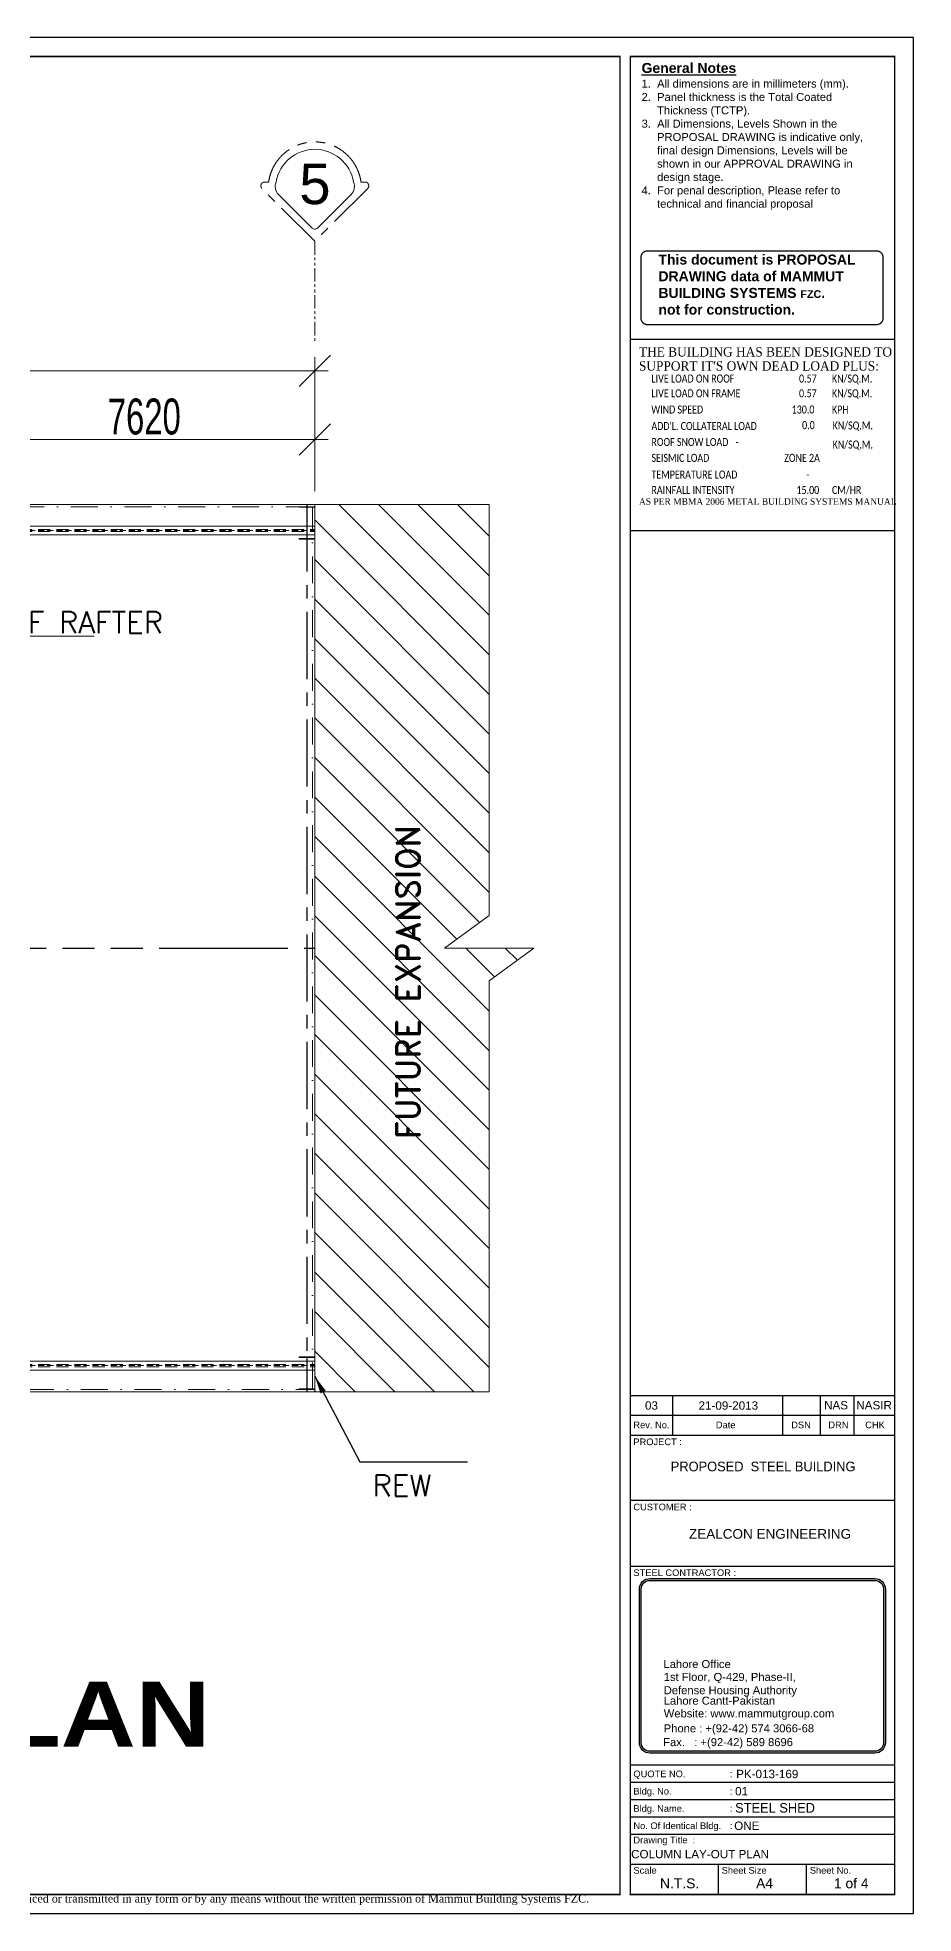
# Model space of a CAD drawing. Extents: x -3729008 to 1589893, y 87560 to 3841399.
# Drawn here: x -3690514 to -3670940, y 3711831 to 3753721 of the extents above; entities that cross this region are included whole.
import ezdxf
from ezdxf.enums import TextEntityAlignment as Align

# ---------------------------------------------------------------- set-up
doc = ezdxf.new("R2010")
doc.units = 0
doc.header["$LTSCALE"] = 1200
doc.header["$MEASUREMENT"] = 0
for name, pattern in [('ACAD_ISO09W100', [45, 24, -3, 6, -3, 6, -3]), ('CENTER', [2, 1.25, -0.25, 0.25, -0.25]), ('DASHDOT', [1, 0.5, -0.25, 0, -0.25]), ('DASHED2', [0.375, 0.25, -0.125]), ('HIDDEN2', [0.1875, 0.125, -0.0625]), ('PHANTOM', [2.5, 1.25, -0.25, 0.25, -0.25, 0.25, -0.25])]:
    doc.linetypes.add(name, pattern=pattern)
doc.layers.get('0').update_dxf_attribs({"linetype": 'CONTINUOUS'})
doc.layers.get('DEFPOINTS').update_dxf_attribs({"linetype": 'CONTINUOUS'})
for name, color, linetype in [('-EQ_VHCL', 65, 'CONTINUOUS'), ('DIM', 7, 'CONTINUOUS'), ('GRID', 3, 'CONTINUOUS'), ('REW', 7, 'CONTINUOUS'), ('TitleBlock', 7, 'CONTINUOUS'), ('wall', 2, 'CONTINUOUS')]:
    doc.layers.add(name, color=color, linetype=linetype)
for name, color, linetype, lineweight in [('A-DIM', 1, 'CONTINUOUS', 5), ('Crane', 30, 'CONTINUOUS', 0), ('Dim.', 7, 'CONTINUOUS', 5)]:
    doc.layers.add(name, color=color, linetype=linetype, lineweight=lineweight)
doc.styles.add('ARIAL', font='arial.ttf', dxfattribs={"width": 0.92})
doc.styles.add('arial b', font='', dxfattribs={"height": 1000})
doc.styles.add('DESIGNNOTE', font='CALIBRI.TTF')
doc.styles.add('DIMENSON', font='romans.shx', dxfattribs={"width": 0.8})
doc.styles.add('HEADINGM', font='arial.ttf', dxfattribs={"height": 320})
doc.styles.add('ROMAND', font='romand')
doc.styles.add('Shahbaz (Arial)', font='ARIALN.TTF', dxfattribs={"width": 0.8})
doc.styles.add('SIMPLEX', font='SIMPLEX.shx')
doc.styles.add('STYLE8', font='times.ttf', dxfattribs={"width": 0.85, "height": 2.5})
doc.styles.add('Title2', font='arial.ttf')
doc.styles.add('TitleBlockSubData', font='arial.ttf')
doc.styles.get('arial b').set_extended_font_data('Arial Black')
doc.dimstyles.new('Shahbaz (Arial)', dxfattribs={"dimtxt": 350, "dimasz": 300, "dimexe": 250, "dimexo": 300, "dimgap": 100, "dimtad": 1, "dimdec": 0, "dimzin": 0, "dimdsep": 46, "dimtxsty": 'Shahbaz (Arial)', "dimblk": 'OBLIQUE', "dimcen": 0.09, "dimdle": 250, "dimclrd": 8, "dimclre": 8, "dimclrt": 6, "dimadec": 4, "dimazin": 0, "dimtfac": 1, "dimtdec": 0, "dimtofl": 0, "dimtmove": 0, "dimatfit": 3, "dimfxl": 0.2, "dimtolj": 1, "dimtzin": 0, "dimlwd": 5, "dimlwe": 5, "dimarcsym": 0})
doc.dimstyles.new('STANDARD$7', dxfattribs={"dimtxt": 22, "dimasz": 20, "dimexe": 5, "dimexo": 5, "dimgap": 10, "dimtad": 1, "dimdec": 0, "dimzin": 0, "dimdsep": 46, "dimtxsty": 'DIMENSON', "dimcen": 0, "dimclrd": 2, "dimclre": 2, "dimclrt": 7, "dimadec": 0, "dimazin": 0, "dimtfac": 1, "dimtdec": 0, "dimtix": 1, "dimtmove": 0, "dimatfit": 3, "dimfxl": 1, "dimtolj": 1, "dimtzin": 0, "dimarcsym": 0})

# ---------------------------------------------------------------- blocks, each defined once
blk = doc.blocks.new('notes')
at = {"layer": 'TitleBlock', "color": 8, "ltscale": 0.75, "const_width": 0.2}
blk.add_lwpolyline([(-38.6202, -30.415693), (-2.809642, -30.415693, -0.414214), (-1.786634, -31.438701), (-1.786634, -40.908415, -0.414214), (-2.809642, -41.931423), (-38.6202, -41.931423, -0.414214), (-39.643209, -40.908415), (-39.643209, -31.438701, -0.414214)], format="xyb", close=True, dxfattribs=at)
at = {"layer": 'TitleBlock', "ltscale": 0.75, "char_height": 1.25, "attachment_point": 1, "style": 'Title2'}
for s, insert, width in [('{\\fArial|b1|i0|c0|p34;\\H1.25x;\\L\\C3;General Notes}\\P1.  All dimensions are in millimeters (mm).\\P2.  Panel thickness is the Total Coated \\P     Thickness (TCTP).\\P3.  All Dimensions, Levels Shown in the \\P     PROPOSAL DRAWING is indicative only, \\P     final design Dimensions, Levels will be \\P     shown in our APPROVAL DRAWING in \\P     design stage.\\P4.  For penal description, Please refer to \\P     technical and financial proposal', (-39.5448, -1.055415), 37.585535), ('{\\fArial|b1|i0|c0|p34;\\H1.25x;This document is PROPOSAL DRAWING data of \\C4;MAMMUT BUILDING SYSTEMS \\H0.768x;FZC\\H1.3021x;.\\C256;   not for construction.}', (-36.906226, -30.985452), 31.085748)]:
    blk.add_mtext(s, dxfattribs=dict(at, insert=insert, width=width))
blk = doc.blocks.new('_Oblique')
at = {"color": 0, "linetype": 'ByBlock', "lineweight": -2}
blk.add_line((-0.5, -0.5), (0.5, 0.5), dxfattribs=at)
blk = doc.blocks.new('*D100')
at = {"layer": 'DEFPOINTS', "color": 0, "lineweight": 0, "ltscale": 0.9, "transparency": 16777216}
for p in [(-3714797.249882, 3746281.011071), (-3714797.249882, 3743294.593731), (-3684317.249882, 3743294.593731)]:
    blk.add_point(p, dxfattribs=at)
at = {"layer": 'Dim.', "color": 8, "lineweight": 5, "ltscale": 0.9, "transparency": 16777216}
for p, q in [((-3684017.249882, 3746281.011071), (-3715097.249882, 3746281.011071)), ((-3714797.249882, 3743594.593731), (-3714797.249882, 3746581.011071)), ((-3684317.249882, 3743594.593731), (-3684317.249882, 3746581.011071))]:
    blk.add_line(p, q, dxfattribs=at)
at = {"layer": 'Dim.', "color": 8, "lineweight": 5, "ltscale": 0.9, "transparency": 16777216, "xscale": 700, "yscale": 700, "zscale": 700, "rotation": 180}
blk.add_blockref('_Oblique', (-3714797.249882, 3746281.011071), dxfattribs=at)
at = {"layer": 'Dim.', "color": 8, "lineweight": 5, "ltscale": 0.9, "transparency": 16777216, "xscale": 700, "yscale": 700, "zscale": 700}
blk.add_blockref('_Oblique', (-3684317.249882, 3746281.011071), dxfattribs=at)
at = {"layer": 'Dim.', "color": 4, "ltscale": 0.9, "transparency": 16777216, "insert": (-3699557.249882, 3746794.926487), "char_height": 800, "attachment_point": 5, "style": 'Shahbaz (Arial)'}
blk.add_mtext('\\A1;  BUILDING LENGTH: 30480 O/O OF STEEL', dxfattribs=at)
blk = doc.blocks.new('*D103')
at = {"layer": 'DEFPOINTS', "color": 0, "lineweight": 0, "ltscale": 0.9, "transparency": 16777216}
for p in [(-3684317.249882, 3744744.352314), (-3691937.249882, 3743294.593731), (-3684317.249882, 3743294.593731)]:
    blk.add_point(p, dxfattribs=at)
at = {"layer": 'Dim.', "color": 8, "lineweight": 5, "ltscale": 0.9, "transparency": 16777216}
for p, q in [((-3691937.249882, 3743594.593731), (-3691937.249882, 3745044.352314)), ((-3684317.249882, 3743594.593731), (-3684317.249882, 3745044.352314)), ((-3692237.249882, 3744744.352314), (-3684017.249882, 3744744.352314))]:
    blk.add_line(p, q, dxfattribs=at)
at = {"layer": 'Dim.', "color": 8, "lineweight": 5, "ltscale": 0.9, "transparency": 16777216, "xscale": 700, "yscale": 700, "zscale": 700, "rotation": 180}
blk.add_blockref('_Oblique', (-3691937.249882, 3744744.352314), dxfattribs=at)
at = {"layer": 'Dim.', "color": 8, "lineweight": 5, "ltscale": 0.9, "transparency": 16777216, "xscale": 700, "yscale": 700, "zscale": 700}
blk.add_blockref('_Oblique', (-3684317.249882, 3744744.352314), dxfattribs=at)
at = {"layer": 'Dim.', "color": 4, "ltscale": 0.9, "transparency": 16777216, "insert": (-3688127.249882, 3745252.810704), "char_height": 800, "attachment_point": 5, "style": 'Shahbaz (Arial)'}
blk.add_mtext('\\A1;7620', dxfattribs=at)

msp = doc.modelspace()

# ---------------------------------------------------------------- hatches: boundary and pattern name
at = {"linetype": 'Continuous', "lineweight": 0}
h = msp.add_hatch(dxfattribs=at)
h.set_pattern_fill('ANSI31', color=4, scale=5000, style=0)
h.set_pattern_definition([(135, (-8007223.44, 80850.2), (441.94174, 441.94174), [])])
h.paths.add_polyline_path([(-3684317.2, 3743294.6), (-3680420.8, 3743294.6), (-3680420.8, 3734118.8), (-3681420.8, 3733388.6), (-3679420.8, 3733388.6), (-3680420.8, 3732658.4), (-3680420.8, 3723482.6), (-3684317.2, 3723482.6)])
h.paths.add_polyline_path([(-3682635.7, 3729085.9), (-3682635.7, 3737074.7), (-3681838.1, 3737074.7), (-3681838.1, 3729085.9)], flags=24)
h = msp.add_hatch(color=172)
h.paths.add_polyline_path([(-3676827.2, 3719311, 0.4142136), (-3677065.3, 3719072.9), (-3677065.3, 3715649.5, 0.4142136), (-3676827.2, 3715411.4), (-3671807.6, 3715411.4, 0.4142136), (-3671569.5, 3715649.5), (-3671569.5, 3719072.9, 0.4142136), (-3671807.6, 3719311)])
h.paths.add_polyline_path([(-3676827.2, 3719270.2, 0.4142136), (-3677024.4, 3719072.9), (-3677024.4, 3715649.5, 0.4142136), (-3676827.2, 3715452.2), (-3671807.6, 3715452.2, 0.4142136), (-3671610.4, 3715649.5), (-3671610.4, 3719072.9, 0.4142136), (-3671807.6, 3719270.2)], flags=16)

# ---------------------------------------------------------------- linework, layer by layer
at = {"layer": '-EQ_VHCL', "color": 9, "lineweight": 30}
msp.add_lwpolyline([(-3670940.2, 3711831.2), (-3670940.2, 3753720.7), (-3729007.8, 3753720.7), (-3729007.8, 3711831.2)], close=True, dxfattribs=at)
at = {"color": 21, "linetype": 'PHANTOM', "lineweight": 9, "ltscale": 0.2}
msp.add_line((-3684317.2, 3749170.4), (-3684317.2, 3746929.3), dxfattribs=at)
at = {"color": 7}
for p, q in [((-3677270.3, 3723399.7), (-3671359.8, 3723399.7)), ((-3676315.2, 3722513.2), (-3676315.2, 3723399.7)), ((-3673860.8, 3722513.2), (-3673860.8, 3723399.7)), ((-3673019.5, 3722513.2), (-3673019.5, 3723399.7)), ((-3672269.3, 3722513.2), (-3672269.3, 3723399.7)), ((-3677270.3, 3722956.5), (-3671359.8, 3722956.5)), ((-3677270.3, 3722513.2), (-3671359.8, 3722513.2)), ((-3677270.3, 3721058.2), (-3671359.8, 3721058.2)), ((-3677270.3, 3719590), (-3671359.8, 3719590)), ((-3677270.3, 3715147), (-3671359.8, 3715147)), ((-3677270.3, 3714761.1), (-3671359.8, 3714761.1)), ((-3677270.3, 3714375.2), (-3671359.8, 3714375.2)), ((-3677270.3, 3713989.3), (-3671359.8, 3713989.3)), ((-3677270.3, 3713989.3), (-3671359.8, 3713989.3)), ((-3677270.3, 3713603.4), (-3671359.8, 3713603.4)), ((-3677270.3, 3712929.8), (-3671359.8, 3712929.8)), ((-3675300.2, 3712256.2), (-3675300.2, 3712929.8)), ((-3673330, 3712256.2), (-3673330, 3712929.8))]:
    msp.add_line(p, q, dxfattribs=at)
at = {"color": 164, "const_width": 30.6}
for points in [[(-3677501.1, 3712255.1), (-3677501.1, 3753296.8), (-3728583.9, 3753296.8), (-3728583.9, 3712255.1)], [(-3677270.3, 3712255.1), (-3671364.1, 3712255.1), (-3671364.1, 3753296.8), (-3677270.3, 3753296.8)]]:
    msp.add_lwpolyline(points, close=True, dxfattribs=at)
at = {"color": 21, "linetype": 'PHANTOM', "lineweight": 9, "ltscale": 0.7}
msp.add_lwpolyline([(-3685349.9, 3750493, -0.868691), (-3683284.6, 3750493), (-3683194.6, 3750493, -0.668179), (-3683136, 3750351.6), (-3684317.2, 3749170.4), (-3685498.5, 3750351.6, -0.668179), (-3685439.9, 3750493)], format="xyb", close=True, dxfattribs=at)
at = {"color": 4, "linetype": 'Continuous', "lineweight": 0}
msp.add_lwpolyline([(-3714797.2, 3743294.6), (-3714797.2, 3723482.6), (-3684317.2, 3723482.6), (-3684317.2, 3743294.6)], close=True, dxfattribs=at)
msp.add_lwpolyline([(-3680420.8, 3732658.4), (-3680420.8, 3723482.6), (-3684317.2, 3723482.6), (-3684317.2, 3743294.6), (-3680420.8, 3743294.6), (-3680420.8, 3734118.8), (-3681420.8, 3733388.6), (-3679420.8, 3733388.6), (-3680420.8, 3732658.4)], dxfattribs=at)
at = {"color": 2, "lineweight": 5}
msp.add_lwpolyline([(-3689250.2, 3740350.1), (-3691944.5, 3740350.1, 1.06598), (-3691936.6, 3738564, 1), (-3691937.9, 3738954.7, 1), (-3691935.6, 3738257.4, -1)], format="xyb", dxfattribs=at)
at = {"color": 172}
for points in [[(-3671807.6, 3719311, -0.414214), (-3671569.5, 3719072.9), (-3671569.5, 3715649.5, -0.414214), (-3671807.6, 3715411.4), (-3676827.2, 3715411.4, -0.414214), (-3677065.3, 3715649.5), (-3677065.3, 3719072.9, -0.414214), (-3676827.2, 3719311)], [(-3671807.6, 3719270.2, -0.414214), (-3671610.4, 3719072.9), (-3671610.4, 3715649.5, -0.414214), (-3671807.6, 3715452.2), (-3676827.2, 3715452.2, -0.414214), (-3677024.4, 3715649.5), (-3677024.4, 3719072.9, -0.414214), (-3676827.2, 3719270.2)]]:
    msp.add_lwpolyline(points, format="xyb", close=True, dxfattribs=at)
at = {"layer": 'A-DIM', "linetype": 'Continuous'}
for points in [[(-3684492.2, 3742516.6), (-3684667.2, 3742516.6), (-3684667.2, 3742530.6), (-3684507.2, 3742530.6, 0.414214), (-3684497.2, 3742540.6), (-3684497.2, 3743220.6, 0.414214), (-3684507.2, 3743230.6), (-3684667.2, 3743230.6), (-3684667.2, 3743244.6), (-3684317.2, 3743244.6), (-3684317.2, 3743230.6), (-3684477.2, 3743230.6, 0.414214), (-3684487.2, 3743220.6), (-3684487.2, 3742540.6, 0.414214), (-3684477.2, 3742530.6), (-3684317.2, 3742530.6), (-3684317.2, 3742516.6)], [(-3684492.2, 3724260.6), (-3684667.2, 3724260.6), (-3684667.2, 3724246.6), (-3684507.2, 3724246.6, -0.414214), (-3684497.2, 3724236.6), (-3684497.2, 3723556.6, -0.414214), (-3684507.2, 3723546.6), (-3684667.2, 3723546.6), (-3684667.2, 3723532.6), (-3684317.2, 3723532.6), (-3684317.2, 3723546.6), (-3684477.2, 3723546.6, -0.414214), (-3684487.2, 3723556.6), (-3684487.2, 3724236.6, -0.414214), (-3684477.2, 3724246.6), (-3684317.2, 3724246.6), (-3684317.2, 3724260.6)]]:
    msp.add_lwpolyline(points, format="xyb", close=True, dxfattribs=at)
at = {"layer": 'Crane', "lineweight": 13, "ltscale": 0.9}
for points in [[(-3714797.2, 3742812.6), (-3684317.2, 3742812.6)], [(-3714797.2, 3742612.6), (-3684317.2, 3742612.6)], [(-3714797.2, 3724164.6), (-3684317.2, 3724164.6)], [(-3714797.2, 3723964.6), (-3684317.2, 3723964.6)]]:
    msp.add_lwpolyline(points, dxfattribs=at)
at = {"layer": 'Crane', "linetype": 'DASHED2', "lineweight": 13, "ltscale": 0.9}
for points in [[(-3714797.2, 3742737.6), (-3684317.2, 3742737.6)], [(-3714797.2, 3742687.6), (-3684317.2, 3742687.6)], [(-3714797.2, 3724089.6), (-3684317.2, 3724089.6)], [(-3714797.2, 3724039.6), (-3684317.2, 3724039.6)]]:
    msp.add_lwpolyline(points, dxfattribs=at)
at = {"layer": 'Crane', "linetype": 'HIDDEN2', "lineweight": 13, "ltscale": 0.9}
for points in [[(-3714797.2, 3742712.6), (-3684317.2, 3742712.6)], [(-3714797.2, 3724064.6), (-3684317.2, 3724064.6)]]:
    msp.add_lwpolyline(points, dxfattribs=at)
at = {"layer": 'GRID', "linetype": 'Continuous', "lineweight": 5}
msp.add_lwpolyline([(-3685130.3, 3750217.8), (-3684375.8, 3749463.2, 0.414214), (-3684258.7, 3749463.2), (-3683504.2, 3750217.8, 0.308734), (-3683452.2, 3750493, 0.845515), (-3685182.3, 3750493, 0.308734)], format="xyb", close=True, dxfattribs=at)
at = {"layer": 'REW', "color": 20, "linetype": 'CENTER', "lineweight": 25}
msp.add_line((-3684492.2, 3743294.6), (-3684492.2, 3723483.6), dxfattribs=at)
at = {"layer": 'REW', "color": 5, "linetype": 'ACAD_ISO09W100', "lineweight": 30, "ltscale": 0.1}
msp.add_line((-3714797.2, 3733388.6), (-3684317.2, 3733388.6), dxfattribs=at)
at = {"layer": 'TitleBlock', "color": 8, "ltscale": 0.75, "const_width": 28.6}
msp.add_lwpolyline([(-3677270.3, 3746981.6), (-3671364.1, 3746981.6), (-3671364.1, 3742707.7), (-3677270.3, 3742707.7)], close=True, dxfattribs=at)
at = {"layer": 'wall', "linetype": 'DASHDOT', "lineweight": 15}
msp.add_lwpolyline([(-3714747.2, 3743244.6), (-3714747.2, 3723532.6), (-3684367.2, 3723532.6), (-3684367.2, 3743244.6)], close=True, dxfattribs=at)

# ---------------------------------------------------------------- block references
at = {"color": 3, "xscale": 142.929843, "yscale": 142.929843, "zscale": 142.929843}
msp.add_blockref('notes', (-3671364.1, 3753303.2), dxfattribs=at)

# ---------------------------------------------------------------- texts
at = {"color": 3, "width": 0.95}
for s, height, style, p in [('THE BUILDING HAS BEEN DESIGNED TO', 207.742, 'STYLE8', (-3677074.9, 3746597.3)), ("SUPPORT IT'S OWN DEAD LOAD PLUS:", 207.742, 'STYLE8', (-3677074.9, 3746282.8)), ('AS PER MBMA 2006 METAL BUILDING SYSTEMS MANUAL', 147.497, 'STYLE8', (-3677074.9, 3743285.8)), ('STEEL SHED', 216.08, 'ARIAL', (-3674926.5, 3714082.7))]:
    msp.add_text(s, height=height, dxfattribs=dict(at, style=style)).set_placement(p)
at = {"color": 7, "style": 'DESIGNNOTE', "width": 0.8}
for s, height, p in [('LIVE LOAD ON ROOF', 178.662, (-3676795.2, 3746016.3)), ('KN/SQ.M. ', 178.66, (-3672762, 3746016.3)), ('LIVE LOAD ON FRAME', 178.662, (-3676795.2, 3745687.2)), ('KN/SQ.M. ', 178.66, (-3672762, 3745687.2)), ('WIND SPEED', 178.66, (-3676798.9, 3745324.8)), ('KPH', 178.66, (-3672762, 3745324.8)), ("ADD'L. COLLATERAL LOAD ", 178.662, (-3676795.2, 3744956.5)), ('KN/SQ.M. ', 178.66, (-3672747.7, 3744968.6)), ('ROOF SNOW LOAD', 178.662, (-3676795.2, 3744599.6)), ('KN/SQ.M. ', 178.66, (-3672747.7, 3744542.7)), ('SEISMIC LOAD', 178.662, (-3676795.2, 3744245.3)), ('TEMPERATURE LOAD ', 178.662, (-3676795.2, 3743872.5)), ('RAINFALL INTENSITY', 178.662, (-3676795.2, 3743528.3)), ('CM/HR', 178.66, (-3672761.8, 3743528.3))]:
    msp.add_text(s, height=height, dxfattribs=at).set_placement(p)
for s, height, p in [('0.57', 178.66, (-3673300.5, 3746016.3)), ('0.57', 178.66, (-3673300.5, 3745687.2)), ('130.0', 178.66, (-3673408.8, 3745324.8)), ('0.0 ', 178.66, (-3673263.7, 3744975.9)), ('-', 178.7, (-3674882.3, 3744599.6)), ('ZONE 2A', 178.66, (-3673431, 3744245.3)), ('15.00', 178.66, (-3673300.5, 3743528.3)), ('-', 178.7, (-3673300.5, 3743872.5))]:
    msp.add_text(s, height=height, dxfattribs=at).set_placement(p, align=Align.CENTER)
at = {"color": 6, "linetype": 'Continuous', "style": 'ROMAND'}
msp.add_text('FUTURE EXPANSION', height=531.744, rotation=90, dxfattribs=at).set_placement((-3681971, 3729117.5))
at = {"color": 3, "style": 'ARIAL'}
for s, height, p in [('03', 186.37, (-3676939.9, 3723080.5)), ('NAS', 186.37, (-3672938.8, 3723087.7)), ('NASIR', 186.37, (-3672218, 3723087.7)), ('PK-013-169', 186.37, (-3674903.1, 3714852.9)), ('01', 186.37, (-3674926.5, 3714468.1)), ('ONE', 186.37, (-3674946.7, 3713697.2)), ('COLUMN LAY-OUT PLAN', 186.369, (-3677250.3, 3713063.7)), ('N.T.S.', 221.48, (-3676604.6, 3712393.5)), ('A4', 221.48, (-3674458.1, 3712393.5)), ('1 of 4', 221.48, (-3672718.7, 3712393.5))]:
    msp.add_text(s, height=height, dxfattribs=at).set_placement(p)
for s, height, p in [('21-09-2013', 186.37, (-3675077.9, 3723080.2)), ('ZEALCON ENGINEERING', 216.08, (-3674146.3, 3720199.5))]:
    msp.add_text(s, height=height, dxfattribs=at).set_placement(p, align=Align.CENTER)
at = {"color": 8, "style": 'ARIAL'}
for s, height, p in [('Rev. No.', 148.55, (-3677199, 3722666.2)), ('Date', 148.55, (-3675357.1, 3722666.2)), ('DSN', 148.55, (-3673672.7, 3722666.2)), ('DRN', 148.55, (-3672842.3, 3722666.2)), ('CHK', 148.55, (-3672019.9, 3722666.2)), ('PROJECT :', 148.55, (-3677199, 3722289)), ('CUSTOMER :', 148.55, (-3677199, 3720834.1)), ('STEEL CONTRACTOR :', 148.555, (-3677199, 3719365.9))]:
    msp.add_text(s, height=height, dxfattribs=at).set_placement(p)
at = {"color": 3, "style": 'ARIAL', "width": 0.95}
msp.add_text('PROPOSED  STEEL BUILDING', height=216.08, dxfattribs=at).set_placement((-3674300.4, 3721704.4), align=Align.CENTER)
at = {"color": 5, "lineweight": 9, "style": 'arial b'}
msp.add_text('COLUMN LAY-OUT PLAN', height=1447.548, rotation=0.01311, dxfattribs=at).set_placement((-3700664.2, 3715555.9), align=Align.CENTER)
at = {"style": 'ARIAL'}
for s, height, p in [('QUOTE NO.', 148.55, (-3677199.1, 3714873.9)), (':', 148.6, (-3675044, 3714873.9)), ('Bldg. No.', 148.55, (-3677199.1, 3714487.6)), (':', 148.6, (-3675044, 3714488)), ('Bldg. Name.', 148.555, (-3677199.1, 3714101.7)), (':', 148.6, (-3675044, 3714102.1)), ('No. Of Identical Bldg.', 148.555, (-3677199.1, 3713715.8)), (':', 148.6, (-3675044, 3713716.2))]:
    msp.add_text(s, height=height, dxfattribs=at).set_placement(p)
at = {"color": 134, "style": 'ARIAL'}
for s, height, p in [('Drawing Title  :', 148.555, (-3677199.1, 3713397.2)), ('Scale', 148.55, (-3677199.1, 3712720.4)), ('Sheet Size', 148.55, (-3675226.2, 3712720.4)), ('Sheet No.', 148.55, (-3673256.9, 3712720.4))]:
    msp.add_text(s, height=height, dxfattribs=at).set_placement(p)
at = {"layer": 'DIM', "color": 3, "style": 'SIMPLEX'}
msp.add_text('CL OF RAFTER', height=480, dxfattribs=at).set_placement((-3692295.9, 3740420.3))
at = {"layer": 'DIM', "color": 6, "style": 'SIMPLEX'}
msp.add_text('REW', height=480, dxfattribs=at).set_placement((-3683027.7, 3721148.2))
at = {"layer": 'GRID', "lineweight": 5, "style": 'HEADINGM'}
msp.add_text('5', height=901.9, dxfattribs=at).set_placement((-3684664.8, 3749999.7))
at = {"layer": 'TitleBlock', "color": 7, "style": 'Title2'}
for s, p in [('Lahore Office', (-3676525.9, 3717311.5)), ('1st Floor, Q-429, Phase-II,', (-3676521, 3717023.3)), ('Defense Housing Authority', (-3676521, 3716727.2)), ('Lahore Cantt-Pakistan', (-3676521, 3716493.5)), ('Website: www.mammutgroup.com', (-3676521, 3716209.1)), ('Phone : +(92-42) 574 3066-68', (-3676521, 3715875.9)), (' Fax.   : +(92-42) 589 8696', (-3676603.6, 3715568.1))]:
    msp.add_text(s, height=179.14, dxfattribs=at).set_placement(p)
at = {"layer": 'TitleBlock', "ltscale": 0.75, "insert": (-3726638, 3712255), "char_height": 178.6623, "width": 51113.805, "attachment_point": 1, "style": 'TitleBlockSubData'}
msp.add_mtext('{\\fTimes New Roman|b0|i0|c0|p18;\\C8;Mammut Building Systems FZC. Copyrights 2010. All rights reserved. This drawing and all other documents related to this project are confidential and may contain information that is privileged or otherwise protected from disclosure and are only for the intended recipient. No part of the contents of these documents shall be reproduced or transmitted in any form or by any means without the written permission of Mammut Building Systems FZC. \\H1.44263x; }', dxfattribs=at)
msp.add_mtext('{\\fTimes New Roman|b0|i0|c0|p18;\\C8;Mammut Building Systems FZC. Copyrights 2010. All rights reserved. This drawing and all other documents related to this project are confidential and may contain information that is privileged or otherwise protected from disclosure and are only for the intended recipient. No part of the contents of these documents shall be reproduced or transmitted in any form or by any means without the written permission of Mammut Building Systems FZC. \\H1.44263x; }', dxfattribs=at)

# ---------------------------------------------------------------- dimensions: what is measured, and where the dimension line sits
at = {"layer": 'Dim.', "ltscale": 0.9}
dim = msp.add_linear_dim(base=(-3714797.2, 3746281), p1=(-3684317.2, 3743294.6), p2=(-3714797.2, 3743294.6), angle=180, text='  BUILDING LENGTH: 30480 O/O OF STEEL', dimstyle='Shahbaz (Arial)', override={"dimtxt": 800, "dimasz": 700, "dimexe": 300, "dimdle": 300, "dimclrt": 4, "dimtmove": 1}, dxfattribs=at)
dim.commit()
dim.dimension.update_dxf_attribs({"geometry": '*D100', "text_midpoint": (-3699557.2, 3746794.9)})
dim = msp.add_linear_dim(base=(-3684317.2, 3744744.4), p1=(-3691937.2, 3743294.6), p2=(-3684317.2, 3743294.6), dimstyle='Shahbaz (Arial)', override={"dimtxt": 800, "dimasz": 700, "dimexe": 300, "dimdle": 300, "dimclrt": 4, "dimtmove": 1}, dxfattribs=at)
dim.commit()
dim.dimension.update_dxf_attribs({"geometry": '*D103', "text_midpoint": (-3688127.2, 3745252.8)})

# ---------------------------------------------------------------- leaders
at = {"layer": 'REW', "color": 7, "linetype": 'Continuous'}
msp.add_leader([(-3684318, 3723829.6), (-3683315.1, 3721915.8), (-3680903.7, 3721915.8)], dimstyle='STANDARD$7', override={"dimtxt": 500, "dimasz": 400, "dimexe": 200, "dimexo": 200, "dimgap": 200, "dimtad": 0, "dimtih": 1, "dimtoh": 1, "dimdec": 4, "dimcen": 0.09, "dimclrd": 7, "dimclre": 7, "dimclrt": 2, "dimtix": 0, "dimtofl": 0}, dxfattribs=at)

doc.saveas('drawing.dxf')
